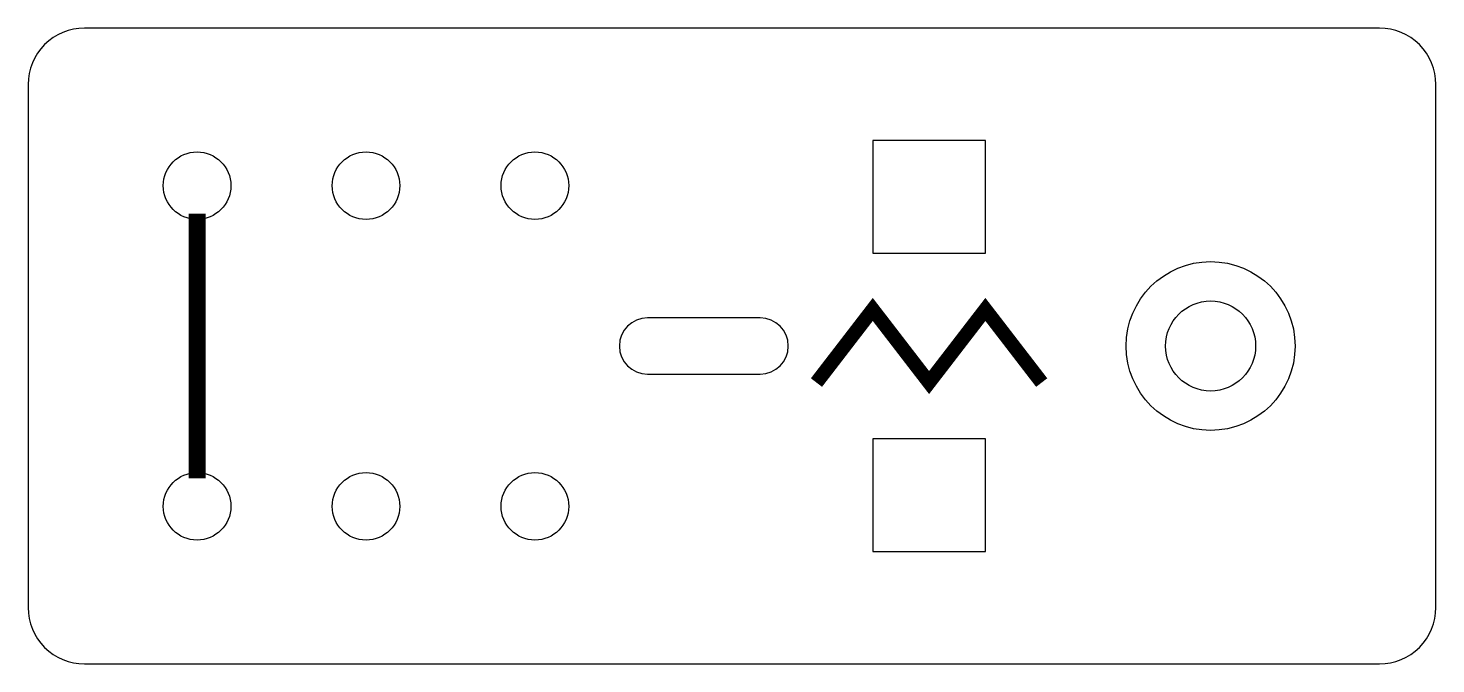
# Model space of a CAD drawing. Header units: millimetres. Extents: x 0 to 25, y 0 to 11.3.
import ezdxf

# ---------------------------------------------------------------- set-up
doc = ezdxf.new("R2010")
doc.units = ezdxf.units.MM
doc.layers.add('ROUTE_TOOL_PATH', color=1, linetype='CONTINUOUS')
doc.layers.add('TOP_LAYER', color=5, linetype='CONTINUOUS')

msp = doc.modelspace()

# ---------------------------------------------------------------- linework, layer by layer
at = {"layer": 'ROUTE_TOOL_PATH'}
msp.add_lwpolyline([(1, 0), (24, 0, 0.414214), (25, 1), (25, 10.3, 0.414214), (24, 11.3), (1, 11.3, 0.414214), (0, 10.3), (0, 1, 0.414214)], format="xyb", close=True, dxfattribs=at)
at = {"layer": 'TOP_LAYER'}
for points in [[(15, 7.3), (17, 7.3), (17, 9.3), (15, 9.3)], [(15, 2), (17, 2), (17, 4), (15, 4)]]:
    msp.add_lwpolyline(points, close=True, dxfattribs=at)
for points, const_width in [([(3, 3.3), (3, 8)], 0.3), ([(14, 5), (15, 6.3), (16, 5), (17, 6.3), (18, 5)], 0.25)]:
    msp.add_lwpolyline(points, dxfattribs=dict(at, const_width=const_width))
msp.add_lwpolyline([(11, 5.15), (13, 5.15, 1), (13, 6.15), (11, 6.15, 1)], format="xyb", close=True, dxfattribs=at)
for centre, radius in [((3, 8.5), 0.6), ((6, 8.5), 0.6), ((9, 8.5), 0.6), ((21, 5.65), 1.5), ((21, 5.65), 0.8), ((3, 2.8), 0.6), ((6, 2.8), 0.6), ((9, 2.8), 0.6)]:
    msp.add_circle(centre, radius, dxfattribs=at)

doc.saveas('drawing.dxf')
